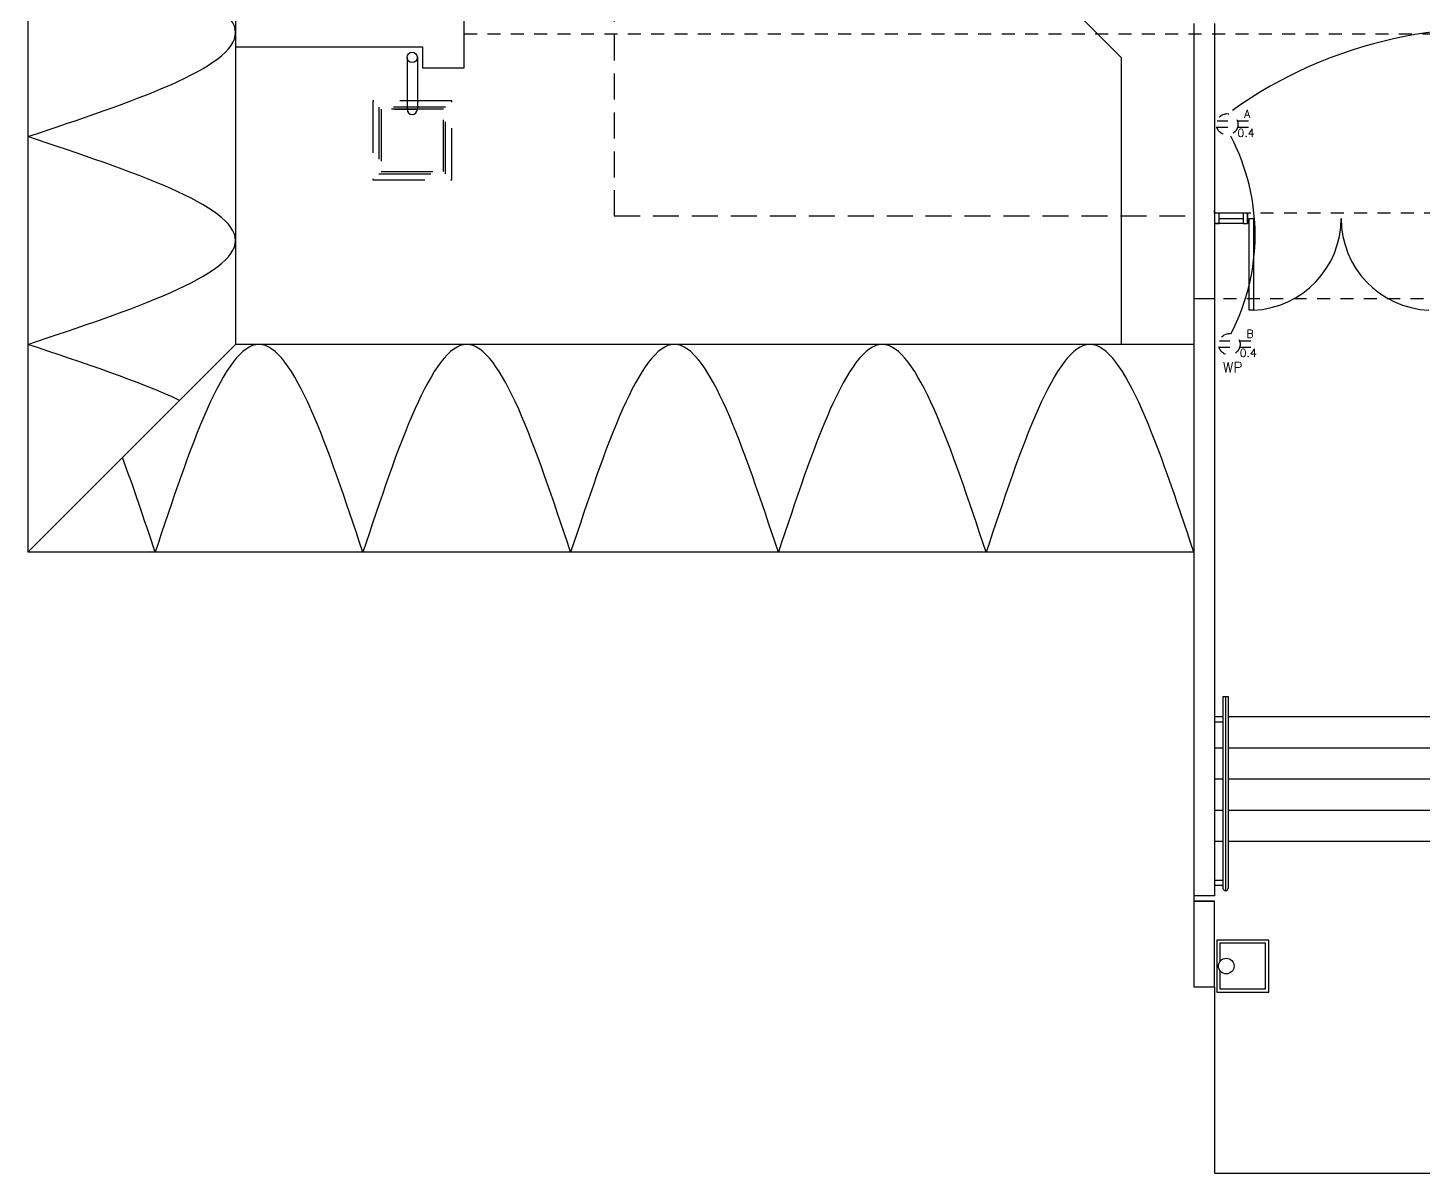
# Model space of a CAD drawing. Extents: x 622.2 to 680.8, y 643.9 to 685.6.
# Drawn here: x 622.25 to 635.68, y 643.9 to 654.92 of the extents above; entities that cross this region are included whole.
import ezdxf

# ---------------------------------------------------------------- set-up
doc = ezdxf.new("R2010")
doc.units = 0
doc.header["$LTSCALE"] = 0.5
doc.header["$MEASUREMENT"] = 0
for name, pattern in [('DASHDOTX2', [2, 1, -0.5, 0, -0.5]), ('HIDDEN', [0.375, 0.25, -0.125]), ('HIDDEN2', [0.1875, 0.125, -0.0625])]:
    doc.linetypes.add(name, pattern=pattern)
for name, color, linetype in [('ALUMBRADO', 6, 'CONTINUOUS'), ('columnas', 5, 'CONTINUOUS'), ('escaleras', 1, 'CONTINUOUS'), ('METAL', 1, 'CONTINUOUS'), ('MUEBLES', 1, 'CONTINUOUS'), ('murosbajos', 1, 'CONTINUOUS'), ('paredes', 1, 'CONTINUOUS'), ('pisoplanta', 1, 'CONTINUOUS'), ('PROYECCIONES', 6, 'HIDDEN'), ('PUERTAS', 1, 'CONTINUOUS'), ('talud', 5, 'CONTINUOUS'), ('texturas', 6, 'CONTINUOUS'), ('TOMAS', 4, 'HIDDEN2'), ('TUBERIA', 7, 'DASHDOTX2'), ('ventana', 1, 'CONTINUOUS'), ('ventanas', 1, 'CONTINUOUS')]:
    doc.layers.add(name, color=color, linetype=linetype)
doc.styles.add('romans', font='romans.shx')

msp = doc.modelspace()

# ---------------------------------------------------------------- linework, layer by layer
at = {"layer": 'columnas'}
msp.add_lwpolyline([(624.245, 655.091), (624.245, 654.741), (626.045, 654.741), (626.045, 654.541), (626.445, 654.541), (626.445, 655.291), (626.045, 655.291), (626.045, 655.091), (624.245, 655.091)], dxfattribs=at)
at = {"layer": 'escaleras'}
for p, q in [((633.8, 648.295), (637.449, 648.295)), ((633.8, 647.995), (637.573, 647.995)), ((633.8, 647.695), (637.698, 647.695)), ((633.8, 647.395), (637.822, 647.395)), ((633.8, 647.095), (637.946, 647.095)), ((633.67, 645.694), (633.67, 643.901))]:
    msp.add_line(p, q, dxfattribs=at)
at = {"layer": 'escaleras', "color": 6}
for p, q in [((633.67, 647.995), (633.75, 647.995)), ((633.67, 647.695), (633.75, 647.695)), ((633.67, 647.395), (633.75, 647.395)), ((633.67, 647.095), (633.75, 647.095))]:
    msp.add_line(p, q, dxfattribs=at)
at = {"layer": 'METAL'}
msp.add_circle((633.782, 645.894), 0.075, dxfattribs=at)
at = {"layer": 'MUEBLES'}
msp.add_line((633.67, 653.141), (633.67, 653.166), dxfattribs=at)
msp.add_line((633.67, 653.141), (633.67, 653.166), dxfattribs=at)
for points in [[(633.67, 653.141), (633.67, 653.041), (633.714, 653.041), (633.714, 653.141)], [(633.944, 653.141), (633.944, 653.041), (633.988, 653.041), (633.988, 653.141)]]:
    msp.add_lwpolyline(points, close=True, dxfattribs=at)
at = {"layer": 'murosbajos'}
for p, q in [((633.47, 652.316), (633.47, 646.569)), ((633.67, 652.341), (633.67, 646.569)), ((633.47, 646.519), (633.67, 646.519))]:
    msp.add_line(p, q, dxfattribs=at)
at = {"layer": 'murosbajos', "color": 6}
for p, q in [((633.75, 648.489), (633.8, 648.489)), ((633.75, 648.489), (633.75, 646.644)), ((633.775, 648.489), (633.775, 646.619)), ((633.8, 648.489), (633.8, 646.644)), ((633.67, 648.295), (633.75, 648.295)), ((633.67, 648.245), (633.75, 648.245)), ((633.75, 646.719), (633.67, 646.719)), ((633.75, 646.669), (633.67, 646.669))]:
    msp.add_line(p, q, dxfattribs=at)
msp.add_arc((633.775, 646.644), 0.025, 180, 0, dxfattribs=at)
at = {"layer": 'paredes'}
for p, q in [((633.47, 654.966), (633.47, 652.316)), ((633.67, 654.966), (633.67, 652.316)), ((633.67, 652.316), (633.47, 652.316)), ((633.67, 646.569), (633.47, 646.569))]:
    msp.add_line(p, q, dxfattribs=at)
at = {"layer": 'paredes', "color": 1}
msp.add_line((633.47, 646.569), (633.47, 646.519), dxfattribs=at)
at = {"layer": 'paredes'}
msp.add_lwpolyline([(633.47, 645.694), (633.67, 645.694), (633.67, 646.519), (633.47, 646.519)], close=True, dxfattribs=at)
at = {"layer": 'pisoplanta'}
msp.add_line((633.67, 643.901), (639.269, 643.901), dxfattribs=at)
at = {"layer": 'PROYECCIONES', "color": 1, "ltscale": 2}
for p, q in [((627.888, 674.736), (627.888, 653.116)), ((627.888, 653.116), (633.47, 653.116))]:
    msp.add_line(p, q, dxfattribs=at)
at = {"layer": 'PROYECCIONES'}
for p, q in [((626.445, 654.866), (639.448, 654.866)), ((639.188, 653.141), (633.988, 653.141)), ((639.506, 652.316), (633.67, 652.316))]:
    msp.add_line(p, q, dxfattribs=at)
at = {"layer": 'PUERTAS'}
msp.add_lwpolyline([(634.043, 652.207), (634.003, 652.207), (634.003, 653.091), (634.043, 653.091)], close=True, dxfattribs=at)
for centre, start, end in [((634.003, 653.091), 272.5905, 0), ((635.773, 653.091), 180, 267.4095)]:
    msp.add_arc(centre, 0.885, start, end, dxfattribs=at)
at = {"layer": 'talud'}
for p, q in [((622.245, 677.011), (622.245, 649.878)), ((624.245, 675.011), (624.245, 651.878)), ((624.245, 651.878), (622.245, 649.878)), ((633.47, 651.878), (624.245, 651.878)), ((633.47, 649.878), (622.245, 649.878))]:
    msp.add_line(p, q, dxfattribs=at)
at = {"layer": 'texturas', "color": 1}
for p, q in [((629.82, 657.59), (632.77, 654.64)), ((632.77, 654.64), (632.77, 651.878))]:
    msp.add_line(p, q, dxfattribs=at)
at = {"layer": 'texturas'}
for points in [[(622.245, 653.878), (624.245, 654.878), (622.245, 655.878)], [(622.245, 651.878), (624.245, 652.878), (622.245, 653.878)], [(625.47, 649.878), (624.47, 651.878), (623.47, 649.878)], [(627.47, 649.878), (626.47, 651.878), (625.47, 649.878)], [(629.47, 649.878), (628.47, 651.878), (627.47, 649.878)], [(631.47, 649.878), (630.47, 651.878), (629.47, 649.878)], [(633.47, 649.878), (632.47, 651.878), (631.47, 649.878)]]:
    msp.add_spline(points, degree=3, dxfattribs=at)
for points in [[(623.706, 651.339), (623.324, 651.519), (622.784, 651.698), (622.245, 651.878)], [(623.47, 649.878), (623.366, 650.192), (623.261, 650.506), (623.156, 650.789)]]:
    msp.add_open_spline(points, degree=3, dxfattribs=at)
at = {"layer": 'TOMAS', "color": 4}
for p, q in [((633.696, 654.029), (634.014, 654.029)), ((633.696, 653.968), (634.014, 653.968)), ((633.717, 651.912), (634.035, 651.912)), ((633.717, 651.851), (634.035, 651.851))]:
    msp.add_line(p, q, dxfattribs=at)
for centre in [(633.791, 653.996), (633.812, 651.879)]:
    msp.add_circle(centre, 0.103, dxfattribs=at)
at = {"layer": 'TOMAS', "linetype": 'Continuous'}
for centre, radius, start, end in [((636.307, 650.675), 4.244, 33.2978, 125.4908), ((632.007, 652.93), 2.053, 332.3903, 27.6097)]:
    msp.add_arc(centre, radius, start, end, dxfattribs=at)
at = {"layer": 'TOMAS', "color": 5, "linetype": 'Continuous', "start_tangent": (-0.999999, 0.001432), "end_tangent": (0, 1)}
msp.add_spline([(630.936, 659.769), (632.201, 659.968), (633.688, 658.109), (637.432, 655.953), (643.877, 656.35), (647.274, 660.092), (648.353, 659.764)], degree=3, dxfattribs=at)
at = {"layer": 'TUBERIA', "color": 1}
for p, q in [((625.895, 654.641), (625.895, 654.141)), ((625.995, 654.641), (625.995, 654.141)), ((625.778, 654.141), (625.995, 654.141))]:
    msp.add_line(p, q, dxfattribs=at)
for points in [[(626.325, 654.221), (625.565, 654.221), (625.565, 653.461), (626.325, 653.461)], [(626.265, 654.161), (625.625, 654.161), (625.625, 653.521), (626.265, 653.521)], [(626.245, 654.141), (625.645, 654.141), (625.645, 653.541), (626.245, 653.541)]]:
    msp.add_lwpolyline(points, close=True, dxfattribs=at)
at = {"layer": 'TUBERIA', "color": 1, "linetype": 'Continuous'}
msp.add_circle((625.945, 654.641), 0.05, dxfattribs=at)
msp.add_arc((625.945, 654.141), 0.05, 180, 0, dxfattribs=at)
at = {"layer": 'ventana'}
for p, q in [((634.017, 653.141), (633.67, 653.141)), ((633.988, 653.141), (633.988, 653.041)), ((633.944, 653.041), (633.67, 653.041))]:
    msp.add_line(p, q, dxfattribs=at)
at = {"layer": 'ventana', "color": 1}
msp.add_line((633.714, 653.091), (633.944, 653.091), dxfattribs=at)
at = {"layer": 'ventanas', "color": 6}
msp.add_lwpolyline([(633.691, 646.144), (633.691, 645.644), (634.191, 645.644), (634.191, 646.144)], close=True, dxfattribs=at)
msp.add_lwpolyline([(633.721, 645.851), (633.721, 645.674), (634.161, 645.674), (634.161, 646.114), (633.721, 646.114), (633.721, 645.937)], dxfattribs=at)

# ---------------------------------------------------------------- texts
at = {"layer": 'ALUMBRADO', "color": 3, "style": 'romans'}
msp.add_text('WP', height=0.0987, dxfattribs=at).set_placement((633.749, 651.609))
at = {"layer": 'TOMAS', "color": 3, "style": 'romans'}
for s, p in [('A', (633.954, 654.059)), ('0.4', (633.89, 653.875)), ('B', (633.975, 651.942)), ('0.4', (633.911, 651.758))]:
    msp.add_text(s, height=0.077, dxfattribs=at).set_placement(p)

doc.saveas('drawing.dxf')
